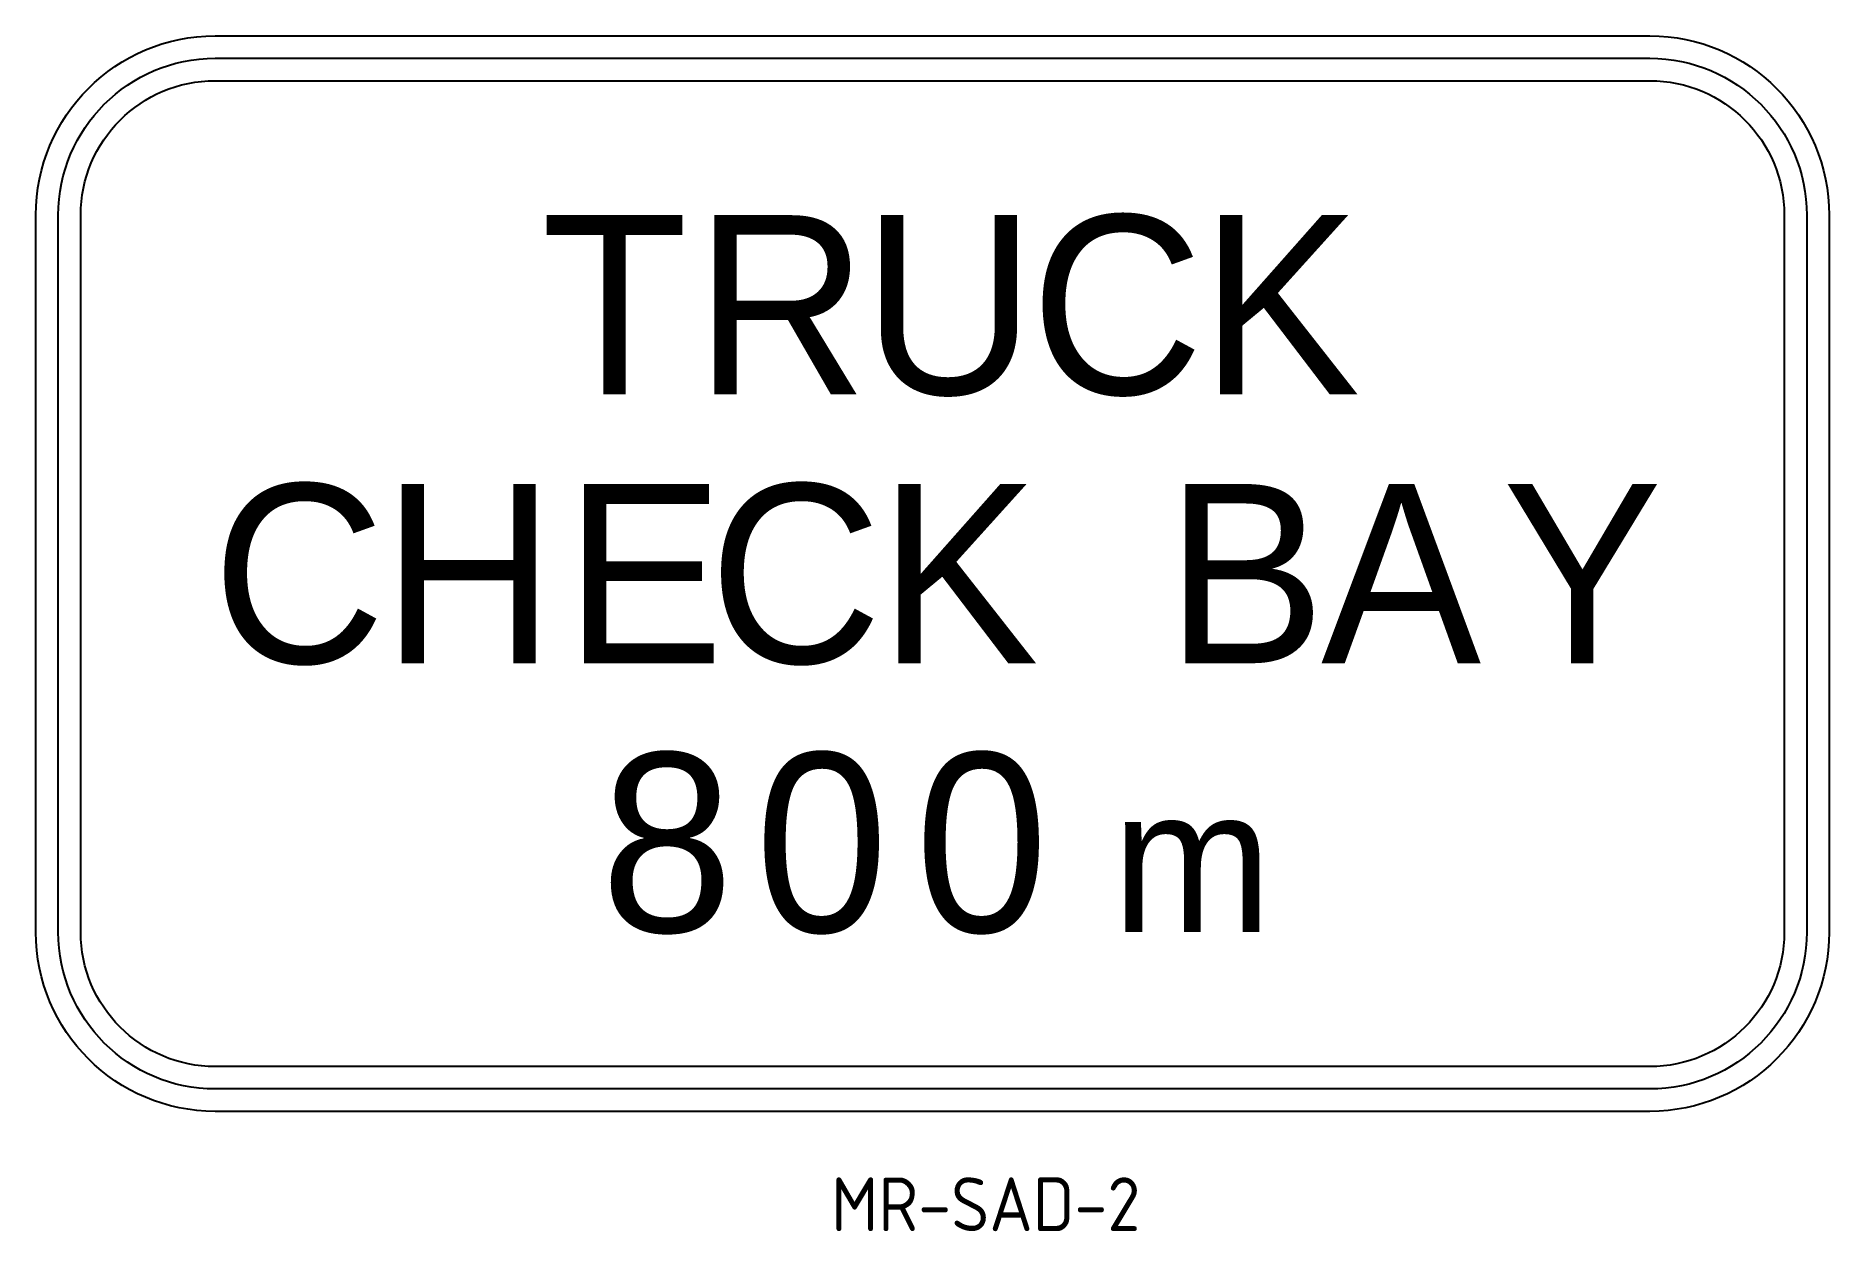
# Model space of a CAD drawing. Extents: x 75 to 175, y 32 to 98.
import ezdxf

# ---------------------------------------------------------------- set-up
doc = ezdxf.new("R2010")
doc.units = 0
doc.header["$LTSCALE"] = 12
doc.header["$MEASUREMENT"] = 0
doc.layers.add('L35', color=3, linetype='CONTINUOUS')
doc.layers.add('T25', color=1, linetype='CONTINUOUS')
doc.styles.add('DSERIES', font='Dseries')
doc.styles.add('ISO', font='iso')
doc.styles.add('MESERIES', font='MEseries')

# ---------------------------------------------------------------- blocks, each defined once
blk = doc.blocks.new('BLK5')
at = {"layer": 'L35', "style": 'DSERIES'}
for s, p in [('8', (0, 0)), ('0', (8.62, 0)), ('0', (17.54, 0))]:
    blk.add_text(s, height=10, dxfattribs=at).set_placement(p)
blk = doc.blocks.new('BLK4')
at = {"layer": 'L35', "style": 'DSERIES'}
for s, p in [('C', (27.28, 0)), ('T', (0, 0)), ('R', (8.55, 0)), ('U', (17.91, 0)), ('K', (36.75, 0))]:
    blk.add_text(s, height=10, dxfattribs=at).set_placement(p)
blk = doc.blocks.new('BLK1')
at = {"layer": 'L35', "style": 'DSERIES'}
for s, p in [('C', (0, 0)), ('C', (27.7, 0)), ('H', (9.47, 0)), ('E', (19.63, 0)), ('K', (37.17, 0))]:
    blk.add_text(s, height=10, dxfattribs=at).set_placement(p)
blk = doc.blocks.new('BLK7')
at = {"layer": 'L35', "style": 'MESERIES'}
blk.add_text('m', height=8, dxfattribs=at).set_placement((0, 0))
blk = doc.blocks.new('BLK2')
at = {"layer": 'L35', "style": 'DSERIES'}
for s, p in [('B', (0, 0)), ('A', (8.67, 0)), ('Y', (18.78, 0))]:
    blk.add_text(s, height=10, dxfattribs=at).set_placement(p)

msp = doc.modelspace()

# ---------------------------------------------------------------- linework, layer by layer
at = {"layer": 'L35'}
for points in [[(75.03, 48.47), (75.03, 88.47, -0.41421), (85.03, 98.47), (165.03, 98.47, -0.41421), (175.03, 88.47), (175.03, 48.47, -0.41421), (165.03, 38.47), (85.03, 38.47, -0.41421)], [(76.28, 48.47), (76.28, 88.47, -0.41421), (85.03, 97.22), (165.03, 97.22, -0.41421), (173.78, 88.47), (173.78, 48.47, -0.41421), (165.03, 39.72), (85.03, 39.72, -0.41421)], [(77.53, 48.47), (77.53, 88.47, -0.41421), (85.03, 95.97), (165.03, 95.97, -0.41421), (172.53, 88.47), (172.53, 48.47, -0.41421), (165.03, 40.97), (85.03, 40.97, -0.41421)]]:
    msp.add_lwpolyline(points, format="xyb", close=True, dxfattribs=at)

# ---------------------------------------------------------------- block references
for name, p in [('BLK4', (103.21, 78.47)), ('BLK1', (84.86, 63.47)), ('BLK2', (138.03, 63.47)), ('BLK5', (106.51, 48.47)), ('BLK7', (135.05, 48.47))]:
    msp.add_blockref(name, p, dxfattribs=at)

# ---------------------------------------------------------------- texts
at = {"layer": 'T25', "color": 3, "style": 'ISO'}
msp.add_text('MR-SAD-2', height=3, dxfattribs=at).set_placement((119.38, 31.79))

doc.saveas('drawing.dxf')
